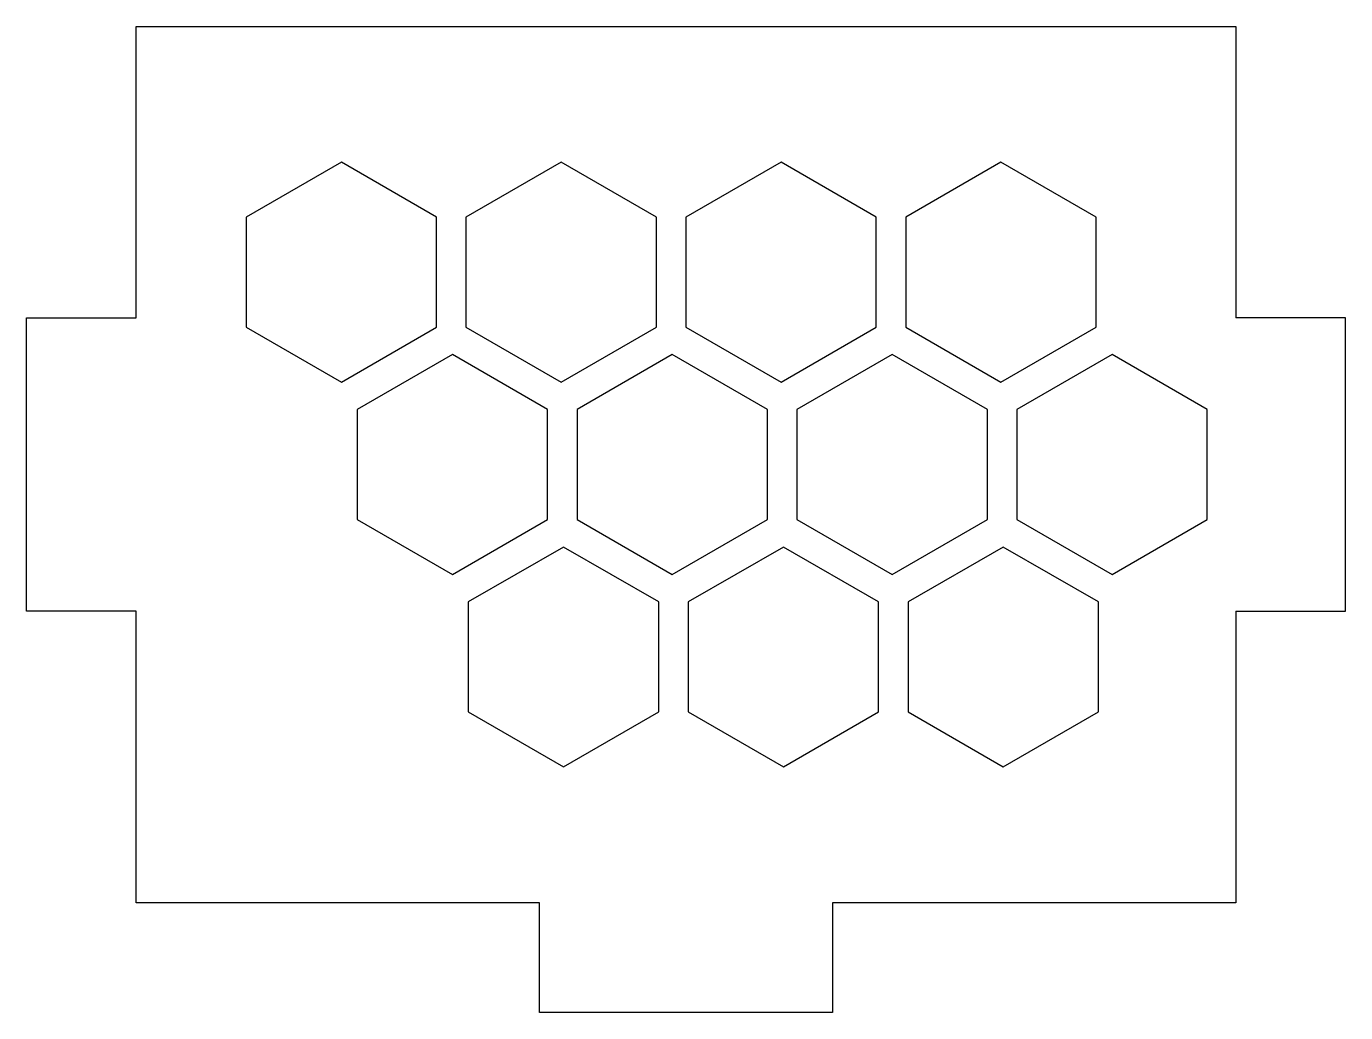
# Model space of a CAD drawing. Header units: millimetres. Extents: x 2693.1 to 2729.1, y 1890.2 to 1917.1.
import ezdxf

# ---------------------------------------------------------------- set-up
doc = ezdxf.new("R2010")
doc.units = ezdxf.units.MM

msp = doc.modelspace()

# ---------------------------------------------------------------- linework, layer by layer
at = {"color": 7}
msp.add_line((2707.149, 1917.111), (2715.149, 1917.111), dxfattribs=at)
for points in [[(2696.149, 1909.156), (2696.149, 1917.111), (2707.149, 1917.111)], [(2715.149, 1917.111), (2726.149, 1917.111), (2726.149, 1909.156)], [(2696.149, 1901.156), (2693.149, 1901.156), (2693.149, 1909.156), (2696.149, 1909.156)], [(2726.149, 1901.156), (2729.149, 1901.156), (2729.149, 1909.156), (2726.149, 1909.156)], [(2707.149, 1893.201), (2696.149, 1893.201), (2696.149, 1901.156)], [(2726.149, 1901.156), (2726.149, 1893.201), (2715.149, 1893.201)], [(2715.149, 1893.201), (2715.149, 1890.201), (2707.149, 1890.201), (2707.149, 1893.201)]]:
    msp.add_lwpolyline(points, dxfattribs=at)
for points in [[(2699.145, 1908.906), (2701.744, 1907.406), (2704.342, 1908.906), (2704.342, 1911.906), (2701.744, 1913.406), (2699.145, 1911.906)], [(2705.145, 1908.906), (2707.744, 1907.406), (2710.342, 1908.906), (2710.342, 1911.906), (2707.744, 1913.406), (2705.145, 1911.906)], [(2711.145, 1908.906), (2713.744, 1907.406), (2716.342, 1908.906), (2716.342, 1911.906), (2713.744, 1913.406), (2711.145, 1911.906)], [(2717.145, 1908.906), (2719.744, 1907.406), (2722.342, 1908.906), (2722.342, 1911.906), (2719.744, 1913.406), (2717.145, 1911.906)], [(2702.177, 1903.656), (2704.775, 1902.156), (2707.373, 1903.656), (2707.373, 1906.656), (2704.775, 1908.156), (2702.177, 1906.656)], [(2708.177, 1903.656), (2710.775, 1902.156), (2713.373, 1903.656), (2713.373, 1906.656), (2710.775, 1908.156), (2708.177, 1906.656)], [(2714.177, 1903.656), (2716.775, 1902.156), (2719.373, 1903.656), (2719.373, 1906.656), (2716.775, 1908.156), (2714.177, 1906.656)], [(2720.177, 1903.656), (2722.775, 1902.156), (2725.373, 1903.656), (2725.373, 1906.656), (2722.775, 1908.156), (2720.177, 1906.656)], [(2705.208, 1898.406), (2707.806, 1896.906), (2710.404, 1898.406), (2710.404, 1901.406), (2707.806, 1902.906), (2705.208, 1901.406)], [(2711.208, 1898.406), (2713.806, 1896.906), (2716.404, 1898.406), (2716.404, 1901.406), (2713.806, 1902.906), (2711.208, 1901.406)], [(2717.208, 1898.406), (2719.806, 1896.906), (2722.404, 1898.406), (2722.404, 1901.406), (2719.806, 1902.906), (2717.208, 1901.406)]]:
    msp.add_lwpolyline(points, close=True, dxfattribs=at)

doc.saveas('drawing.dxf')
